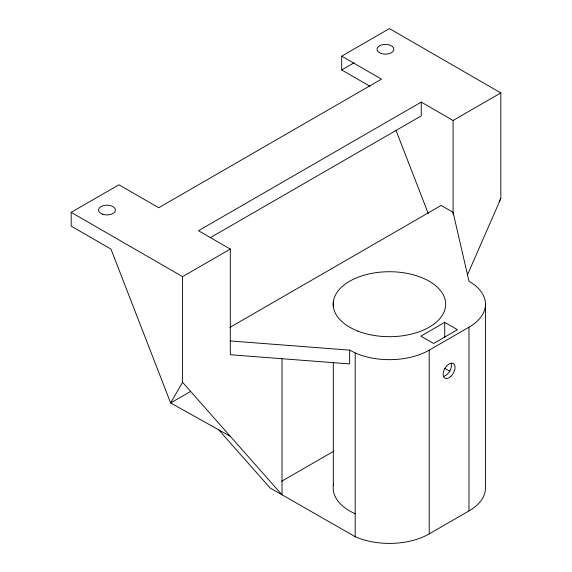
<?xml version="1.0" encoding="UTF-8"?>
<svg xmlns="http://www.w3.org/2000/svg" width="572" height="572" viewBox="0 0 572 572"><rect width="100%" height="100%" fill="white"/><g stroke="black" fill="none" stroke-linecap="round" stroke-linejoin="round"><path stroke-width="0.86" d="M467.331 275.125L500.815 198.563L500.815 92.907L389.432 28.6L341.691 56.163L341.691 69.941L369.998 86.286M190.648 391.412L170.635 402.967L110.961 249.085L71.185 226.119L71.185 212.341L182.568 276.648L182.568 382.296L170.635 402.967L230.309 436.322M499.049 201.623L500.815 198.563M71.185 212.341L118.919 184.777L158.701 207.743L381.474 79.129L341.691 56.163M341.691 69.941L354.011 62.827M500.815 92.907L453.081 120.47L421.257 102.095L198.484 230.716L230.309 249.085L230.309 354.74L349.649 363.928L349.649 350.143L230.309 340.955M210.081 237.795L421.257 115.873L421.257 102.095M182.568 276.648L230.309 249.085M229.973 327.37L441.148 205.448L453.081 212.341L468.99 281.245A56.256 32.482 0 0 1 468.99 327.177L468.99 510.918L429.214 533.883A56.256 32.482 0 0 1 355.183 536.686L270.084 487.952L218.375 429.429M444.73 322.358L420.856 336.136L433.59 343.486L457.457 329.701L444.73 322.358L444.73 337.373M349.649 350.143L355.183 352.945A56.256 32.482 0 0 0 429.214 350.143L468.99 327.177M281.638 481.281L333.991 451.058M444.73 368.289L449.971 371.314M182.568 382.296L282.025 494.844L282.025 358.694M395.988 130.337L428.242 213.52M485.471 304.211L485.471 487.952A56.256 32.482 0 0 1 468.99 510.918M453.081 120.47L453.081 214.064M429.214 350.143L429.214 533.883M355.183 352.945L355.183 536.686M333.312 301.937L333.312 306.399M333.312 362.591L333.312 485.678M355.412 513.82A56.256 32.482 0 0 1 333.59 483.998M451.287 363.635A8.437 4.869 -60 0 1 443.979 376.297M357.965 331.131A56.256 32.482 0 0 0 445.552 306.485A56.256 32.482 0 0 0 364.779 275.01A56.256 32.482 0 0 0 357.965 331.131M102.767 214.264A8.437 4.869 0 0 0 115.422 210.046A8.437 4.869 0 0 0 102.767 205.82A8.437 4.869 0 0 0 102.767 214.264M381.231 53.489A8.437 4.869 0 0 0 393.893 49.271A8.437 4.869 0 0 0 381.231 45.052A8.437 4.869 0 0 0 381.231 53.489M450.65 376.583A8.437 4.869 -60 0 0 453.324 363.506A8.437 4.869 -60 0 0 443.336 372.358A8.437 4.869 -60 0 0 450.65 376.583"/></g></svg>
